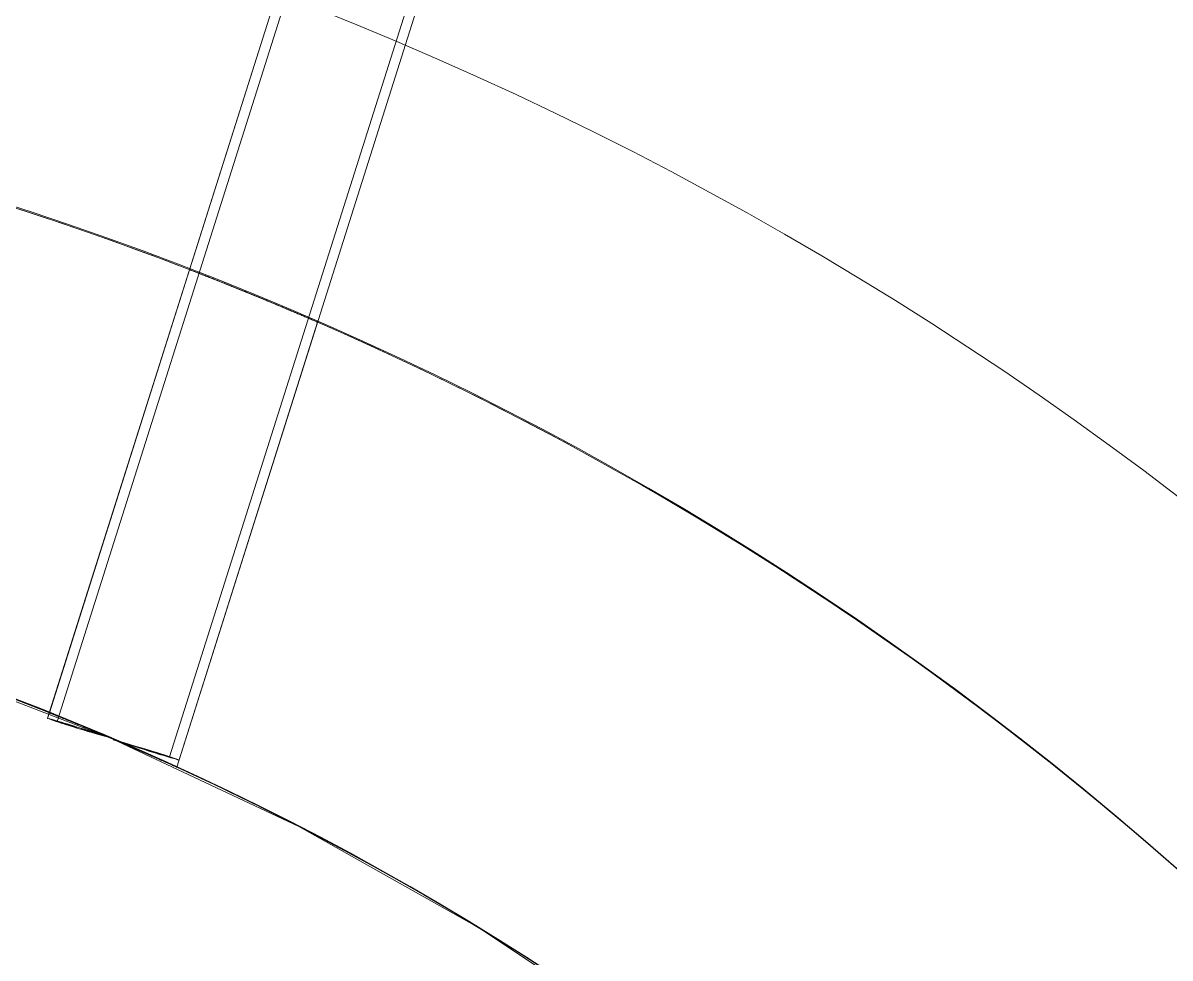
# Model space of a CAD drawing. Header units: metres. Extents: x 1753726 to 1755216, y 5920592 to 5921703.
# Drawn here: x 1753857.701 to 1753858.616, y 5920856.775 to 5920857.521 of the extents above; entities that cross this region are included whole.
import ezdxf

# ---------------------------------------------------------------- set-up
doc = ezdxf.new("R2010")
doc.units = ezdxf.units.M
for name, color, linetype, lineweight in [('A-FLOR-____-OTLN', 9, 'Continuous', 9), ('A-GENM-____-OTLN', 4, 'Continuous', 9), ('A-WALL-____-OTLN', 2, 'Continuous', 9), ('S-BEAM-____-OTLN', 7, 'Continuous', 9), ('S-FNDN-____-OTLN', 7, 'Continuous', 9)]:
    doc.layers.add(name, color=color, linetype=linetype, lineweight=lineweight)

# ---------------------------------------------------------------- blocks, each defined once
blk = doc.blocks.new('308492-ARUP-STTW-MOD-0300_rvt-1-X-ARUP-GL-HERNE_BAY_ALIGNMENT')
at = {"layer": 'S-BEAM-____-OTLN'}
for radius in [3.604999999981374, 3.604999999981374, 3.305000000167638, 3.304999999934807]:
    blk.add_arc((1753856.872071101, 5920854.89764727), radius, 0, 180, dxfattribs=at)
at = {"layer": 'S-FNDN-____-OTLN'}
for radius in [4.425000000046566, 4.425000000046566, 3.425000000046566, 3.425000000046566]:
    blk.add_arc((1753856.872071101, 5920854.89764727), radius, 0, 180, dxfattribs=at)
blk = doc.blocks.new('MH10 BENCHING - MH10 BENCHING-4553275-X-ARUP-GL-HERNE_BAY_ALIGNMENT')
at = {"layer": 'A-FLOR-____-OTLN'}
for radius, start in [(2.249999999850161, 0), (2.25000000013415, 29.78813724186939)]:
    blk.add_arc((-577.7947820057742, -261.630555144319), radius, start, 180, dxfattribs=at)
blk = doc.blocks.new('Bell Out - Insitu2 - Bell Out - Insitu-5032767-X-ARUP-GL-HERNE_BAY_ALIGNMENT')
at = {"layer": 'A-WALL-____-OTLN'}
for radius in [2.849999999885995, 2.849999999885995, 2.25000000013415, 2.250000000134037]:
    blk.add_arc((-577.79478205318, -261.6305549229026), radius, 0, 180, dxfattribs=at)
blk = doc.blocks.new('WSL_Vent Type A - WSL_Vent Type A-5060842-X-ARUP-GL-HERNE_BAY_ALIGNMENT')
at = {"layer": 'A-GENM-____-OTLN'}
for p, q in [((-0.1649999999530614, 0.05499999951124192), (-5.014757550848276, 0.05499999951124192)), ((-0.1649999999530614, 0.04699999954104424), (-5.014757550848276, 0.04699999954104424)), ((-5.014757550848276, -0.04699999954104424), (-0.1649999999530614, -0.04699999954104424)), ((-5.014757550848276, -0.05499999951124192), (-0.1649999999530614, -0.05499999951124192))]:
    blk.add_line(p, q, dxfattribs=at)
for major_axis, ratio, start_param, end_param in [((0, 0.05499999951124192), 0.00999882716426986, 4.712388980384685, 7.853981633974485), ((0, 0.04699999954104424), 0.009998820803887894, 4.712388980384685, 7.853981633974485), ((0, 0.05499999951124192), 0.00999882200304887, 1.570796326794898, 4.712388980384685), ((0, 0.04699999954104424), 0.009998826843614592, 1.570796326794898, 4.712388980384685)]:
    blk.add_ellipse((-5.014757550848276, 0), major_axis=major_axis, ratio=ratio, start_param=start_param, end_param=end_param, dxfattribs=at)
blk = doc.blocks.new('WSL_Vent Type A - WSL_Vent Type A-5060843-X-ARUP-GL-HERNE_BAY_ALIGNMENT')
at = {"layer": 'A-GENM-____-OTLN'}
for p, q in [((-0.1649999999530614, 0.05499999951124192), (-5.333741604276002, 0.05499999951124192)), ((-0.1649999999530614, 0.04699999954104424), (-5.333741604276002, 0.04699999954104424)), ((-5.333741604276002, -0.04699999954104424), (-0.1649999999530614, -0.04699999954104424)), ((-5.333741604276002, -0.05499999951124192), (-0.1649999999530614, -0.05499999951124192))]:
    blk.add_line(p, q, dxfattribs=at)
for major_axis, ratio, start_param, end_param in [((0, 0.05499999951124192), 0.00999882716426986, 4.712388980384685, 7.853981633974485), ((0, 0.04699999954104424), 0.009998826843614592, 4.712388980384685, 7.853981633974485), ((0, 0.05499999951124192), 0.00999882200304887, 1.570796326794898, 4.712388980384685), ((0, 0.04699999954104424), 0.009998826843614592, 1.570796326794898, 4.712388980384685)]:
    blk.add_ellipse((-5.333741604276002, 0), major_axis=major_axis, ratio=ratio, start_param=start_param, end_param=end_param, dxfattribs=at)
blk = doc.blocks.new('308492-ARUP-STPW-MOD-1900_rvt-1-X-ARUP-GL-HERNE_BAY_ALIGNMENT')
at = {"layer": 'A-FLOR-____-OTLN'}
for centre, radius, start, end in [((1753856.890000047, 5920854.87999978), 3.350000000093132, 0, 180), ((1753856.890000047, 5920854.87999978), 3.349999999860302, 0, 180), ((1753856.889925291, 5920854.880291583), 2.620000000117648, 45.64827610149386, 224.2877912904318), ((1753856.889925291, 5920854.880291583), 2.619999999199907, 45.64827610619953, 224.2877912959944), ((1753856.89, 5920854.880000001), 2.250000000564426, 44.99720222530318, 224.9972022588439), ((1753856.89, 5920854.880000001), 2.249999999901358, 44.9972022420739, 224.9972022756146)]:
    blk.add_arc(centre, radius, start, end, dxfattribs=at)
at = {"layer": 'A-WALL-____-OTLN'}
for p, q in [((1753857.833904646, 5920857.324063064), (1753857.721952355, 5920856.970539521)), ((1753857.833904646, 5920857.324063064), (1753857.721952355, 5920856.970539521)), ((1753857.823602017, 5920856.927169671), (1753857.936012326, 5920857.282139543)), ((1753857.823602017, 5920856.927169671), (1753857.936012326, 5920857.282139543))]:
    blk.add_line(p, q, dxfattribs=at)
at = {"layer": 'A-WALL-____-OTLN', "flags": 128}
for points in [[(1753856.8038618, 5920857.128350553), (1753856.969146209, 5920857.128607541), (1753857.134003464, 5920857.116730272), (1753857.297543946, 5920857.092782848), (1753857.458885141, 5920857.056894507), (1753857.617156404, 5920857.009258924), (1753857.771503658, 5920856.95013316), (1753857.921094001, 5920856.879836284), (1753858.065120202, 5920856.798747642), (1753858.202805053, 5920856.707304817), (1753858.333405187, 5920856.605999442)], [(1753858.333405187, 5920856.605999442), (1753858.202805053, 5920856.707304817), (1753858.065120202, 5920856.798747642), (1753857.921094001, 5920856.879836284), (1753857.771503658, 5920856.95013316), (1753857.617156404, 5920857.009258924), (1753857.458885141, 5920857.056894507), (1753857.297543946, 5920857.092782848), (1753857.134003464, 5920857.116730272), (1753856.969146209, 5920857.128607541), (1753856.8038618, 5920857.128350553)]]:
    blk.add_lwpolyline(points, dxfattribs=at)
at = {"layer": 'A-WALL-____-OTLN'}
for radius, start, end in [(2.619999999900494, 40.7999999900705, 220.8000000242322), (2.619999999724243, 40.79999997499869, 220.8000000091604), (2.619999999900494, 40.7999999900705, 220.8000000242322), (2.619999999724243, 40.79999997499869, 220.8000000091604), (2.619999999900494, 40.7999999900705, 220.8000000242322), (2.619999999724243, 40.79999997499869, 220.8000000091604), (2.619999999900494, 40.7999999900705, 220.8000000242322), (2.619999999724243, 40.79999997499869, 220.8000000091604), (2.619999999900494, 40.7999999900705, 220.8000000242322), (2.619999999724243, 40.79999997499869, 220.8000000091604), (2.620000000064894, 343.7624087902915, 163.7624087902918), (2.620000000064894, 343.7624087902915, 163.7624087902918), (2.250000000497042, 40.79999998593906, 220.8000000218444), (2.250000000497042, 40.79999998593906, 220.8000000218444), (2.250000000497042, 40.79999998593906, 220.8000000218444), (2.250000000497042, 40.79999998593906, 220.8000000218444), (2.250000000497042, 40.79999998593906, 220.8000000218444), (2.250000000016655, 40.80000000395062, 220.8000000398559), (2.250000000016655, 40.80000000395062, 220.8000000398559), (2.250000000016655, 40.80000000395062, 220.8000000398559), (2.250000000016655, 40.80000000395062, 220.8000000398559), (2.250000000016655, 40.80000000395062, 220.8000000398559)]:
    blk.add_arc((1753856.89, 5920854.880000001), radius, start, end, dxfattribs=at)
for points, knots in [([(1753857.885134123, 5920857.303655932), (1753857.882058078, 5920857.304918932), (1753857.877571248, 5920857.306750948), (1753857.871835076, 5920857.3090753), (1753857.867675246, 5920857.310752491), (1753857.863582499, 5920857.312394602), (1753857.859573138, 5920857.313995465), (1753857.855747359, 5920857.315515811), (1753857.852224172, 5920857.316909729), (1753857.848964666, 5920857.31819413), (1753857.84590495, 5920857.319395218), (1753857.843138432, 5920857.320477349), (1753857.840743148, 5920857.32141134), (1753857.838701777, 5920857.322205212), (1753857.836965735, 5920857.322878799), (1753857.835591242, 5920857.323411084), (1753857.834535806, 5920857.323819224), (1753857.833929533, 5920857.324053407), (1753857.833870774, 5920857.324076097), (1753857.834407047, 5920857.323868976), (1753857.835559318, 5920857.323423497), (1753857.837343656, 5920857.322732411), (1753857.839668985, 5920857.321829498), (1753857.84247342, 5920857.320737198), (1753857.845888795, 5920857.319401941), (1753857.849759563, 5920857.317881812), (1753857.853917133, 5920857.316241204), (1753857.858579059, 5920857.31439187), (1753857.863575461, 5920857.312398149), (1753857.868687803, 5920857.310345768), (1753857.875708142, 5920857.307510091), (1753857.881286379, 5920857.305235785), (1753857.885134123, 5920857.303655932)], [0, 0, 0, 0, 0.05555555555555555, 0.08333333333333333, 0.1111111111111111, 0.1388888888888889, 0.1666666666666667, 0.1944444444444444, 0.2222222222222222, 0.25, 0.2777777777777778, 0.3055555555555556, 0.3333333333333333, 0.361111111111111, 0.3888888888888888, 0.4166666666666666, 0.4444444444444444, 0.4791666666666666, 0.5138888888888888, 0.548611111111111, 0.5833333333333333, 0.6180555555555555, 0.6527777777777777, 0.6875, 0.7222222222222222, 0.7569444444444444, 0.7916666666666667, 0.826388888888889, 0.8611111111111112, 0.8958333333333334, 0.9305555555555556, 1, 1, 1, 1]), ([(1753857.885134123, 5920857.303655932), (1753857.882058078, 5920857.304918932), (1753857.877571248, 5920857.306750948), (1753857.871835076, 5920857.3090753), (1753857.867675246, 5920857.310752491), (1753857.863582499, 5920857.312394602), (1753857.859573138, 5920857.313995465), (1753857.855747359, 5920857.315515811), (1753857.852224172, 5920857.316909729), (1753857.848964666, 5920857.31819413), (1753857.84590495, 5920857.319395218), (1753857.843138432, 5920857.320477349), (1753857.840743148, 5920857.32141134), (1753857.838701777, 5920857.322205212), (1753857.836965735, 5920857.322878799), (1753857.835591242, 5920857.323411084), (1753857.834535806, 5920857.323819224), (1753857.833929533, 5920857.324053407), (1753857.833870774, 5920857.324076097), (1753857.834407047, 5920857.323868976), (1753857.835559318, 5920857.323423497), (1753857.837343656, 5920857.322732411), (1753857.839668985, 5920857.321829498), (1753857.84247342, 5920857.320737198), (1753857.845888795, 5920857.319401941), (1753857.849759563, 5920857.317881812), (1753857.853917133, 5920857.316241204), (1753857.858579059, 5920857.31439187), (1753857.863575461, 5920857.312398149), (1753857.868687803, 5920857.310345768), (1753857.875708142, 5920857.307510091), (1753857.881286379, 5920857.305235785), (1753857.885134123, 5920857.303655932)], [0, 0, 0, 0, 0.05555555555555555, 0.08333333333333333, 0.1111111111111111, 0.1388888888888889, 0.1666666666666667, 0.1944444444444444, 0.2222222222222222, 0.25, 0.2777777777777778, 0.3055555555555556, 0.3333333333333333, 0.361111111111111, 0.3888888888888888, 0.4166666666666666, 0.4444444444444444, 0.4791666666666666, 0.5138888888888888, 0.548611111111111, 0.5833333333333333, 0.6180555555555555, 0.6527777777777777, 0.6875, 0.7222222222222222, 0.7569444444444444, 0.7916666666666667, 0.826388888888889, 0.8611111111111112, 0.8958333333333334, 0.9305555555555556, 1, 1, 1, 1]), ([(1753857.885134123, 5920857.303655932), (1753857.888214549, 5920857.302391133), (1753857.894205033, 5920857.299917705), (1753857.901212829, 5920857.296994803), (1753857.906633242, 5920857.294718045), (1753857.910614248, 5920857.293038036), (1753857.914407019, 5920857.291430176), (1753857.91789747, 5920857.289944231), (1753857.921125993, 5920857.288564522), (1753857.924155334, 5920857.287265267), (1753857.926892779, 5920857.286087269), (1753857.929260587, 5920857.285065344), (1753857.931277124, 5920857.284192863), (1753857.932991853, 5920857.283449383), (1753857.934348895, 5920857.282859945), (1753857.935390048, 5920857.282407112), (1753857.935987008, 5920857.282147206), (1753857.936043542, 5920857.282122584), (1753857.935513019, 5920857.28235359), (1753857.934373783, 5920857.282849187), (1753857.932608706, 5920857.283615763), (1753857.930309377, 5920857.284612006), (1753857.927538128, 5920857.285809289), (1753857.924161461, 5920857.287263034), (1753857.920331162, 5920857.288905119), (1753857.916212602, 5920857.290662806), (1753857.911587752, 5920857.292626715), (1753857.906624192, 5920857.294722595), (1753857.901539465, 5920857.296857111), (1753857.894548071, 5920857.299774571), (1753857.888980814, 5920857.302076511), (1753857.885134123, 5920857.303655932)], [0, 0, 0, 0, 0.05555555555555555, 0.1111111111111111, 0.1388888888888889, 0.1666666666666667, 0.1944444444444444, 0.2222222222222222, 0.25, 0.2777777777777778, 0.3055555555555556, 0.3333333333333333, 0.361111111111111, 0.3888888888888888, 0.4166666666666666, 0.4444444444444444, 0.4791666666666666, 0.5138888888888888, 0.548611111111111, 0.5833333333333333, 0.6180555555555555, 0.6527777777777777, 0.6875, 0.7222222222222222, 0.7569444444444444, 0.7916666666666667, 0.826388888888889, 0.8611111111111112, 0.8958333333333334, 0.9305555555555556, 1, 1, 1, 1]), ([(1753857.885134123, 5920857.303655932), (1753857.888214549, 5920857.302391133), (1753857.894205033, 5920857.299917705), (1753857.901212829, 5920857.296994803), (1753857.906633242, 5920857.294718045), (1753857.910614248, 5920857.293038036), (1753857.914407019, 5920857.291430176), (1753857.91789747, 5920857.289944231), (1753857.921125993, 5920857.288564522), (1753857.924155334, 5920857.287265267), (1753857.926892779, 5920857.286087269), (1753857.929260587, 5920857.285065344), (1753857.931277124, 5920857.284192863), (1753857.932991853, 5920857.283449383), (1753857.934348895, 5920857.282859945), (1753857.935390048, 5920857.282407112), (1753857.935987008, 5920857.282147206), (1753857.936043542, 5920857.282122584), (1753857.935513019, 5920857.28235359), (1753857.934373783, 5920857.282849187), (1753857.932608706, 5920857.283615763), (1753857.930309377, 5920857.284612006), (1753857.927538128, 5920857.285809289), (1753857.924161461, 5920857.287263034), (1753857.920331162, 5920857.288905119), (1753857.916212602, 5920857.290662806), (1753857.911587752, 5920857.292626715), (1753857.906624192, 5920857.294722595), (1753857.901539465, 5920857.296857111), (1753857.894548071, 5920857.299774571), (1753857.888980814, 5920857.302076511), (1753857.885134123, 5920857.303655932)], [0, 0, 0, 0, 0.05555555555555555, 0.1111111111111111, 0.1388888888888889, 0.1666666666666667, 0.1944444444444444, 0.2222222222222222, 0.25, 0.2777777777777778, 0.3055555555555556, 0.3333333333333333, 0.361111111111111, 0.3888888888888888, 0.4166666666666666, 0.4444444444444444, 0.4791666666666666, 0.5138888888888888, 0.548611111111111, 0.5833333333333333, 0.6180555555555555, 0.6527777777777777, 0.6875, 0.7222222222222222, 0.7569444444444444, 0.7916666666666667, 0.826388888888889, 0.8611111111111112, 0.8958333333333334, 0.9305555555555556, 1, 1, 1, 1]), ([(1753857.772982466, 5920856.94950283), (1753857.769920581, 5920856.950809227), (1753857.763956066, 5920856.953337939), (1753857.756957311, 5920856.95627076), (1753857.751532605, 5920856.958525426), (1753857.747542917, 5920856.960174545), (1753857.74373674, 5920856.961739369), (1753857.740229439, 5920856.963174091), (1753857.736982075, 5920856.964496395), (1753857.733932256, 5920856.965732884), (1753857.73117351, 5920856.96684683), (1753857.728784509, 5920856.967808042), (1753857.726747985, 5920856.968624949), (1753857.725015127, 5920856.969318232), (1753857.723642357, 5920856.969866251), (1753857.722587486, 5920856.97028667), (1753857.721979678, 5920856.970528603), (1753857.721917046, 5920856.970553522), (1753857.72244846, 5920856.970342031), (1753857.723595665, 5920856.969884943), (1753857.725373796, 5920856.969175018), (1753857.727691787, 5920856.968246861), (1753857.730487443, 5920856.967123511), (1753857.733892085, 5920856.965749596), (1753857.7377509, 5920856.964184391), (1753857.741895807, 5920856.962493937), (1753857.746545725, 5920856.960586129), (1753857.751528, 5920856.958528199), (1753857.756621094, 5920856.956409947), (1753857.763609506, 5920856.953483118), (1753857.769157721, 5920856.951134712), (1753857.772982466, 5920856.94950283)], [0, 0, 0, 0, 0.05555555555555555, 0.1111111111111111, 0.1388888888888889, 0.1666666666666667, 0.1944444444444444, 0.2222222222222222, 0.25, 0.2777777777777778, 0.3055555555555556, 0.3333333333333333, 0.361111111111111, 0.3888888888888888, 0.4166666666666666, 0.4444444444444444, 0.4791666666666666, 0.5138888888888888, 0.548611111111111, 0.5833333333333333, 0.6180555555555555, 0.6527777777777777, 0.6875, 0.7222222222222222, 0.7569444444444444, 0.7916666666666667, 0.826388888888889, 0.8611111111111112, 0.8958333333333334, 0.9305555555555556, 1, 1, 1, 1]), ([(1753857.772982466, 5920856.94950283), (1753857.769920581, 5920856.950809227), (1753857.763956066, 5920856.953337939), (1753857.756957311, 5920856.95627076), (1753857.751532605, 5920856.958525426), (1753857.747542917, 5920856.960174545), (1753857.74373674, 5920856.961739369), (1753857.740229439, 5920856.963174091), (1753857.736982075, 5920856.964496395), (1753857.733932256, 5920856.965732884), (1753857.73117351, 5920856.96684683), (1753857.728784509, 5920856.967808042), (1753857.726747985, 5920856.968624949), (1753857.725015127, 5920856.969318232), (1753857.723642357, 5920856.969866251), (1753857.722587486, 5920856.97028667), (1753857.721979678, 5920856.970528603), (1753857.721917046, 5920856.970553522), (1753857.72244846, 5920856.970342031), (1753857.723595665, 5920856.969884943), (1753857.725373796, 5920856.969175018), (1753857.727691787, 5920856.968246861), (1753857.730487443, 5920856.967123511), (1753857.733892085, 5920856.965749596), (1753857.7377509, 5920856.964184391), (1753857.741895807, 5920856.962493937), (1753857.746545725, 5920856.960586129), (1753857.751528, 5920856.958528199), (1753857.756621094, 5920856.956409947), (1753857.763609506, 5920856.953483118), (1753857.769157721, 5920856.951134712), (1753857.772982466, 5920856.94950283)], [0, 0, 0, 0, 0.05555555555555555, 0.1111111111111111, 0.1388888888888889, 0.1666666666666667, 0.1944444444444444, 0.2222222222222222, 0.25, 0.2777777777777778, 0.3055555555555556, 0.3333333333333333, 0.361111111111111, 0.3888888888888888, 0.4166666666666666, 0.4444444444444444, 0.4791666666666666, 0.5138888888888888, 0.548611111111111, 0.5833333333333333, 0.6180555555555555, 0.6527777777777777, 0.6875, 0.7222222222222222, 0.7569444444444444, 0.7916666666666667, 0.826388888888889, 0.8611111111111112, 0.8958333333333334, 0.9305555555555556, 1, 1, 1, 1]), ([(1753857.772982466, 5920856.94950283), (1753857.776044124, 5920856.948196531), (1753857.780502609, 5920856.946282236), (1753857.786189832, 5920856.943819452), (1753857.790308371, 5920856.942026048), (1753857.794354305, 5920856.940254764), (1753857.798311937, 5920856.938512919), (1753857.802083957, 5920856.93684421), (1753857.805554925, 5920856.935301337), (1753857.808765147, 5920856.933868175), (1753857.811777344, 5920856.932517932), (1753857.814499959, 5920856.931292864), (1753857.81685611, 5920856.930229167), (1753857.81886513, 5920856.929319632), (1753857.820575681, 5920856.928543349), (1753857.821931207, 5920856.927926941), (1753857.822972362, 5920856.927452774), (1753857.823572078, 5920856.927179327), (1753857.823635413, 5920856.927150438), (1753857.823113749, 5920856.927388331), (1753857.821984698, 5920856.927902669), (1753857.820232202, 5920856.928699517), (1753857.817946883, 5920856.929735858), (1753857.815190326, 5920856.930981859), (1753857.811828168, 5920856.932495579), (1753857.808014147, 5920856.934204525), (1753857.80391549, 5920856.936031608), (1753857.799314524, 5920856.938071022), (1753857.794376404, 5920856.940245935), (1753857.789316229, 5920856.942459875), (1753857.782356827, 5920856.945484249), (1753857.77681349, 5920856.947868271), (1753857.772982466, 5920856.94950283)], [0, 0, 0, 0, 0.05555555555555555, 0.08333333333333333, 0.1111111111111111, 0.1388888888888889, 0.1666666666666667, 0.1944444444444444, 0.2222222222222222, 0.25, 0.2777777777777778, 0.3055555555555556, 0.3333333333333333, 0.361111111111111, 0.3888888888888888, 0.4166666666666666, 0.4444444444444444, 0.4791666666666666, 0.5138888888888888, 0.548611111111111, 0.5833333333333333, 0.6180555555555555, 0.6527777777777777, 0.6875, 0.7222222222222222, 0.7569444444444444, 0.7916666666666667, 0.826388888888889, 0.8611111111111112, 0.8958333333333334, 0.9305555555555556, 1, 1, 1, 1]), ([(1753857.772982466, 5920856.94950283), (1753857.776044124, 5920856.948196531), (1753857.780502609, 5920856.946282236), (1753857.786189832, 5920856.943819452), (1753857.790308371, 5920856.942026048), (1753857.794354305, 5920856.940254764), (1753857.798311937, 5920856.938512919), (1753857.802083957, 5920856.93684421), (1753857.805554925, 5920856.935301337), (1753857.808765147, 5920856.933868175), (1753857.811777344, 5920856.932517932), (1753857.814499959, 5920856.931292864), (1753857.81685611, 5920856.930229167), (1753857.81886513, 5920856.929319632), (1753857.820575681, 5920856.928543349), (1753857.821931207, 5920856.927926941), (1753857.822972362, 5920856.927452774), (1753857.823572078, 5920856.927179327), (1753857.823635413, 5920856.927150438), (1753857.823113749, 5920856.927388331), (1753857.821984698, 5920856.927902669), (1753857.820232202, 5920856.928699517), (1753857.817946883, 5920856.929735858), (1753857.815190326, 5920856.930981859), (1753857.811828168, 5920856.932495579), (1753857.808014147, 5920856.934204525), (1753857.80391549, 5920856.936031608), (1753857.799314524, 5920856.938071022), (1753857.794376404, 5920856.940245935), (1753857.789316229, 5920856.942459875), (1753857.782356827, 5920856.945484249), (1753857.77681349, 5920856.947868271), (1753857.772982466, 5920856.94950283)], [0, 0, 0, 0, 0.05555555555555555, 0.08333333333333333, 0.1111111111111111, 0.1388888888888889, 0.1666666666666667, 0.1944444444444444, 0.2222222222222222, 0.25, 0.2777777777777778, 0.3055555555555556, 0.3333333333333333, 0.361111111111111, 0.3888888888888888, 0.4166666666666666, 0.4444444444444444, 0.4791666666666666, 0.5138888888888888, 0.548611111111111, 0.5833333333333333, 0.6180555555555555, 0.6527777777777777, 0.6875, 0.7222222222222222, 0.7569444444444444, 0.7916666666666667, 0.826388888888889, 0.8611111111111112, 0.8958333333333334, 0.9305555555555556, 1, 1, 1, 1])]:
    blk.add_open_spline(points, degree=3, knots=knots, dxfattribs=at)
at = {"layer": 'A-FLOR-____-OTLN'}
blk.add_blockref('MH10 BENCHING - MH10 BENCHING-4553275-X-ARUP-GL-HERNE_BAY_ALIGNMENT', (1754434.684782053, 5921116.510554925), dxfattribs=at)
at = {"layer": 'A-GENM-____-OTLN', "rotation": 72.42827435438343}
for name, p in [('WSL_Vent Type A - WSL_Vent Type A-5060843-X-ARUP-GL-HERNE_BAY_ALIGNMENT', (1753859.38324735, 5920862.034405869)), ('WSL_Vent Type A - WSL_Vent Type A-5060842-X-ARUP-GL-HERNE_BAY_ALIGNMENT', (1753859.286941418, 5920861.730290484))]:
    blk.add_blockref(name, p, dxfattribs=at)
at = {"layer": 'A-WALL-____-OTLN'}
blk.add_blockref('Bell Out - Insitu2 - Bell Out - Insitu-5032767-X-ARUP-GL-HERNE_BAY_ALIGNMENT', (1754434.684782053, 5921116.510554925), dxfattribs=at)

msp = doc.modelspace()

# ---------------------------------------------------------------- block references
for name in ['308492-ARUP-STPW-MOD-1900_rvt-1-X-ARUP-GL-HERNE_BAY_ALIGNMENT', '308492-ARUP-STTW-MOD-0300_rvt-1-X-ARUP-GL-HERNE_BAY_ALIGNMENT']:
    msp.add_blockref(name, (0, 0))

doc.saveas('drawing.dxf')
